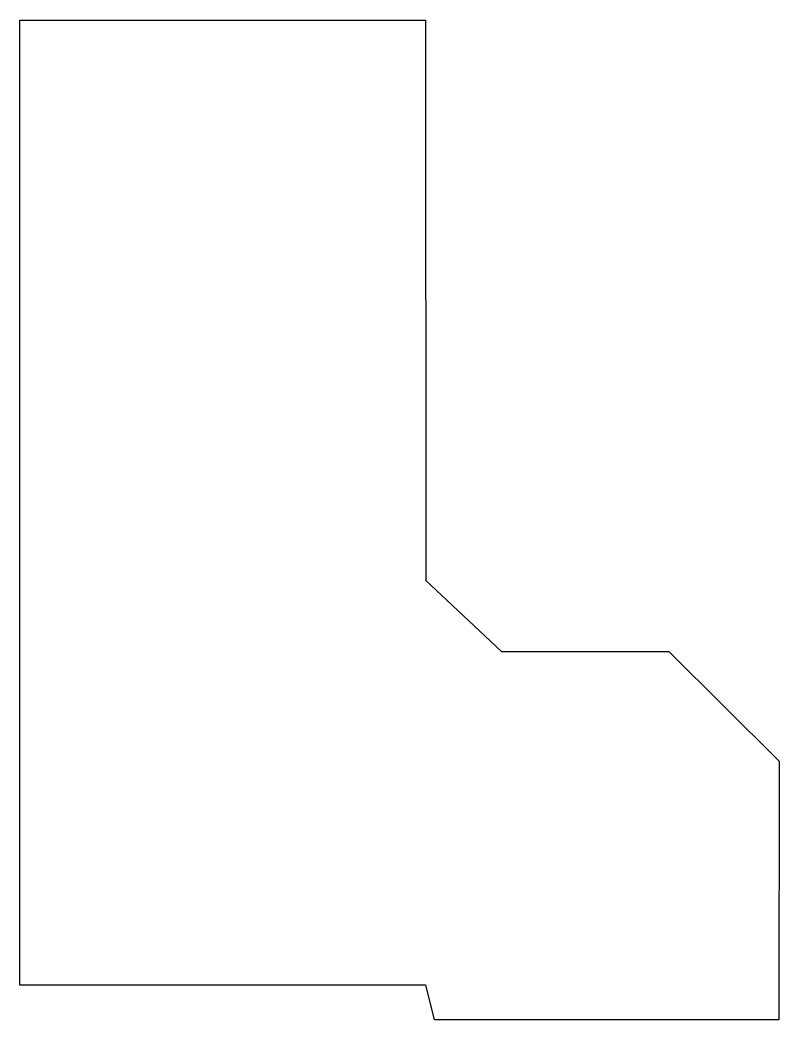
# Model space of a CAD drawing. Extents: x 5 to 91, y 4 to 118.
import ezdxf

# ---------------------------------------------------------------- set-up
doc = ezdxf.new("R2010")
doc.units = 0
doc.layers.add('cutout', color=7, linetype='CONTINUOUS')

msp = doc.modelspace()

# ---------------------------------------------------------------- linework, layer by layer
at = {"layer": 'cutout'}
for p, q in [((5.18, 117.93), (51.19, 117.93)), ((5.18, 8.42), (5.18, 117.93)), ((51.19, 117.93), (51.23, 54.36)), ((51.22, 54.35), (59.84, 46.27)), ((59.84, 46.27), (78.8, 46.27)), ((78.8, 46.27), (91.32, 33.83)), ((91.32, 33.83), (91.3, 4.46)), ((51.19, 8.42), (5.18, 8.42)), ((52.23, 4.46), (51.24, 8.44)), ((91.3, 4.46), (52.23, 4.46))]:
    msp.add_line(p, q, dxfattribs=at)

doc.saveas('drawing.dxf')
